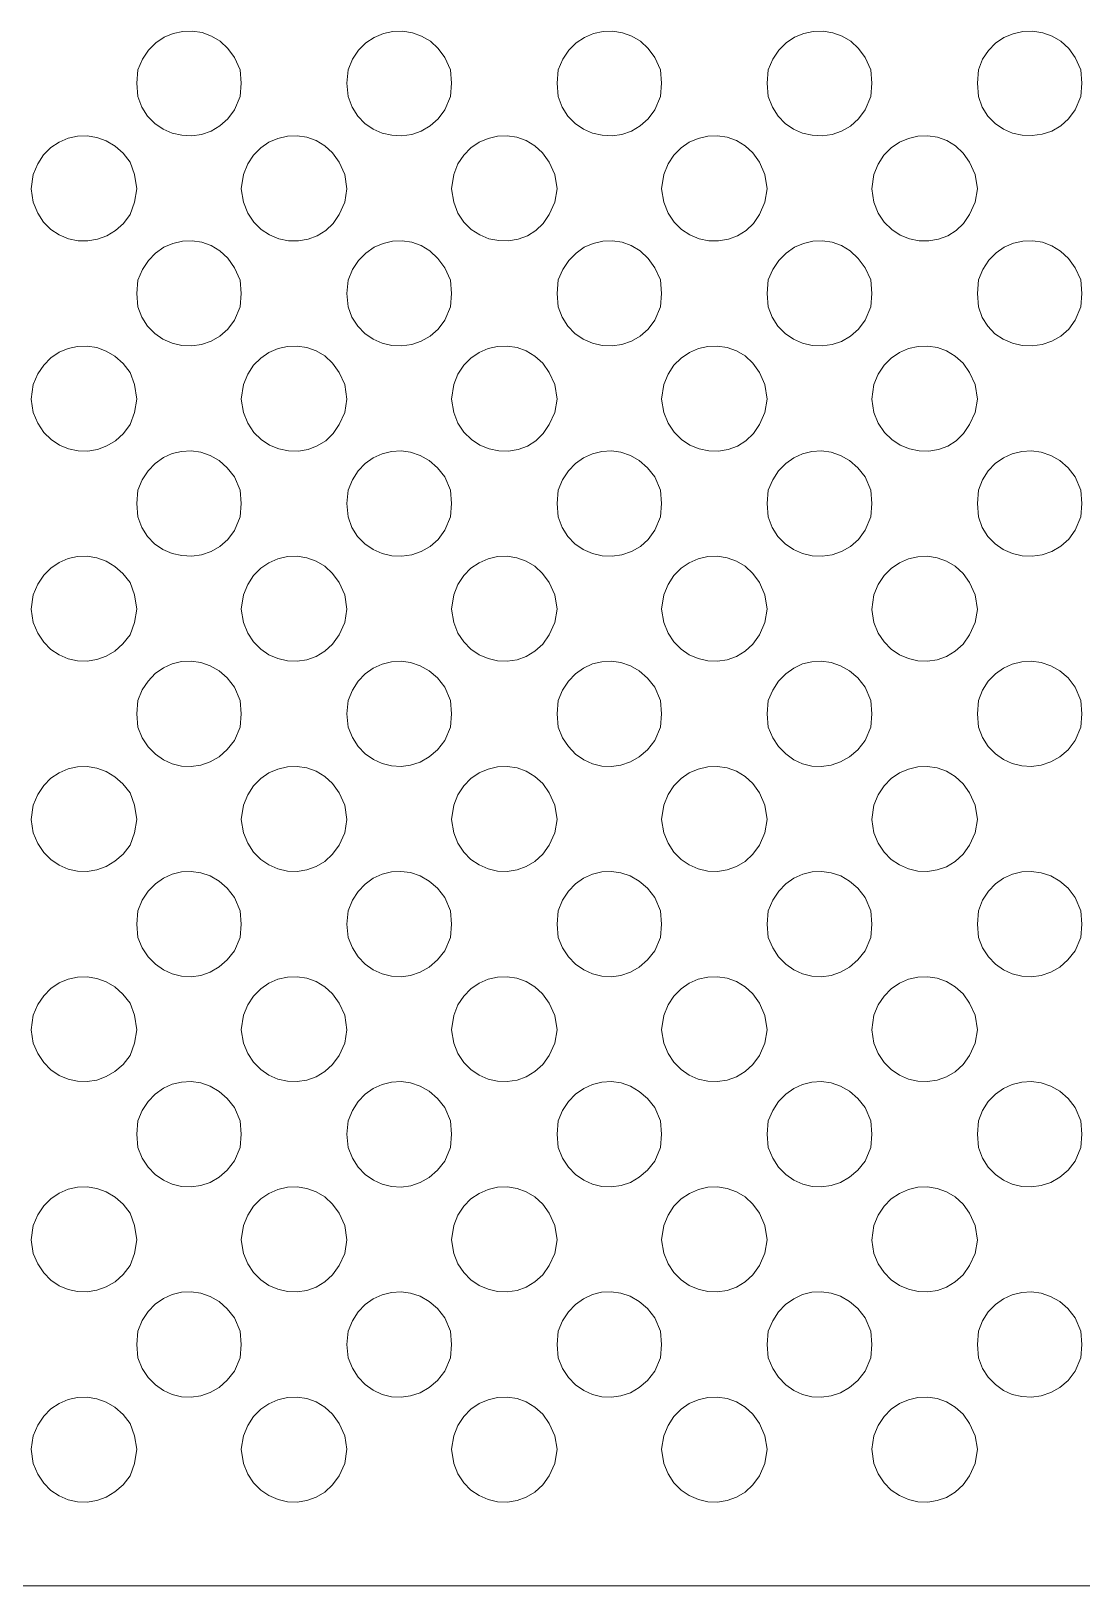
# Model space of a CAD drawing. Extents: x 0 to 243, y -13 to 276.
# Drawn here: x 102.64 to 127.41, y 110.43 to 147.07 of the extents above; entities that cross this region are included whole.
import ezdxf

# ---------------------------------------------------------------- set-up
doc = ezdxf.new("R2010")
doc.units = 0
doc.layers.add('GEOMETRY', color=7, linetype='Continuous')

msp = doc.modelspace()

# ---------------------------------------------------------------- linework, layer by layer
at = {"layer": 'GEOMETRY', "lineweight": 13}
for points in [[(107.592, 145.843), (107.566, 146.158), (107.435, 146.447), (107.278, 146.662), (107.094, 146.831), (106.89, 146.955), (106.67, 147.035), (106.443, 147.071), (106.213, 147.064), (105.989, 147.015), (105.774, 146.925), (105.578, 146.793), (105.404, 146.621), (105.261, 146.409), (105.154, 146.158), (105.128, 145.843), (105.154, 145.528), (105.249, 145.28), (105.385, 145.069), (105.554, 144.896), (105.749, 144.762), (105.964, 144.669), (106.191, 144.616), (106.425, 144.606), (106.657, 144.638), (106.881, 144.714), (107.09, 144.835), (107.276, 145.001), (107.435, 145.214), (107.566, 145.528), (107.592, 145.843)], [(112.547, 145.843), (112.522, 146.157), (112.39, 146.447), (112.233, 146.662), (112.05, 146.831), (111.845, 146.955), (111.626, 147.034), (111.398, 147.071), (111.168, 147.064), (110.943, 147.015), (110.729, 146.924), (110.532, 146.792), (110.359, 146.62), (110.215, 146.408), (110.109, 146.157), (110.083, 145.843), (110.109, 145.527), (110.204, 145.279), (110.339, 145.068), (110.508, 144.895), (110.704, 144.762), (110.918, 144.668), (111.146, 144.616), (111.379, 144.605), (111.611, 144.638), (111.835, 144.714), (112.044, 144.835), (112.231, 145.001), (112.39, 145.214), (112.522, 145.527), (112.547, 145.843)], [(117.502, 145.843), (117.476, 146.157), (117.345, 146.447), (117.188, 146.661), (117.005, 146.83), (116.8, 146.954), (116.581, 147.034), (116.353, 147.071), (116.124, 147.064), (115.899, 147.015), (115.684, 146.924), (115.487, 146.793), (115.314, 146.62), (115.17, 146.408), (115.063, 146.157), (115.038, 145.843), (115.063, 145.527), (115.158, 145.279), (115.294, 145.068), (115.463, 144.895), (115.658, 144.762), (115.873, 144.668), (116.1, 144.616), (116.334, 144.605), (116.566, 144.638), (116.79, 144.714), (116.999, 144.835), (117.186, 145.001), (117.345, 145.214), (117.476, 145.527), (117.502, 145.843)], [(122.456, 145.843), (122.431, 146.158), (122.299, 146.447), (122.143, 146.661), (121.96, 146.83), (121.755, 146.954), (121.536, 147.034), (121.308, 147.071), (121.078, 147.064), (120.853, 147.015), (120.638, 146.925), (120.441, 146.793), (120.268, 146.621), (120.124, 146.409), (120.018, 146.158), (119.992, 145.843), (120.018, 145.527), (120.113, 145.279), (120.248, 145.068), (120.417, 144.896), (120.612, 144.762), (120.827, 144.669), (121.055, 144.616), (121.289, 144.605), (121.521, 144.638), (121.745, 144.714), (121.954, 144.834), (122.141, 145.001), (122.299, 145.214), (122.431, 145.527), (122.456, 145.843)], [(127.411, 145.843), (127.385, 146.158), (127.254, 146.447), (127.101, 146.662), (126.917, 146.831), (126.71, 146.955), (126.486, 147.034), (126.254, 147.068), (126.02, 147.06), (125.79, 147.01), (125.574, 146.919), (125.376, 146.787), (125.206, 146.616), (125.069, 146.406), (124.973, 146.158), (124.947, 145.843), (124.973, 145.528), (125.063, 145.278), (125.196, 145.066), (125.364, 144.894), (125.56, 144.76), (125.776, 144.668), (126.006, 144.616), (126.241, 144.607), (126.476, 144.64), (126.701, 144.716), (126.911, 144.837), (127.098, 145.003), (127.254, 145.214), (127.385, 145.528), (127.411, 145.843)], [(105.128, 143.353), (105.076, 143.694), (104.971, 143.982), (104.806, 144.195), (104.616, 144.362), (104.408, 144.486), (104.187, 144.565), (103.959, 144.601), (103.731, 144.595), (103.508, 144.546), (103.297, 144.456), (103.104, 144.325), (102.934, 144.154), (102.794, 143.943), (102.69, 143.694), (102.638, 143.353), (102.69, 143.04), (102.793, 142.784), (102.934, 142.569), (103.106, 142.397), (103.303, 142.266), (103.518, 142.177), (103.744, 142.131), (103.975, 142.127), (104.204, 142.165), (104.424, 142.247), (104.63, 142.371), (104.814, 142.538), (104.971, 142.749), (105.076, 143.04), (105.128, 143.353)], [(110.083, 143.353), (110.031, 143.694), (109.899, 143.983), (109.744, 144.199), (109.562, 144.368), (109.358, 144.491), (109.138, 144.569), (108.911, 144.603), (108.682, 144.594), (108.458, 144.543), (108.245, 144.451), (108.051, 144.319), (107.882, 144.148), (107.744, 143.939), (107.645, 143.694), (107.593, 143.353), (107.645, 143.04), (107.745, 142.784), (107.886, 142.569), (108.06, 142.397), (108.26, 142.266), (108.478, 142.178), (108.706, 142.131), (108.939, 142.127), (109.168, 142.166), (109.385, 142.247), (109.585, 142.371), (109.758, 142.538), (109.899, 142.749), (110.031, 143.04), (110.083, 143.353)], [(115.038, 143.354), (114.985, 143.694), (114.853, 143.983), (114.698, 144.199), (114.515, 144.368), (114.311, 144.491), (114.092, 144.569), (113.865, 144.603), (113.636, 144.594), (113.413, 144.543), (113.2, 144.451), (113.006, 144.319), (112.837, 144.148), (112.7, 143.939), (112.6, 143.694), (112.547, 143.354), (112.6, 143.04), (112.7, 142.784), (112.841, 142.57), (113.015, 142.397), (113.214, 142.267), (113.432, 142.178), (113.661, 142.132), (113.894, 142.128), (114.122, 142.166), (114.34, 142.248), (114.539, 142.372), (114.713, 142.539), (114.853, 142.75), (114.985, 143.04), (115.038, 143.354)], [(119.992, 143.354), (119.939, 143.694), (119.808, 143.983), (119.653, 144.199), (119.47, 144.368), (119.266, 144.49), (119.047, 144.568), (118.819, 144.602), (118.591, 144.593), (118.367, 144.542), (118.155, 144.45), (117.961, 144.318), (117.791, 144.148), (117.654, 143.939), (117.554, 143.694), (117.502, 143.354), (117.554, 143.04), (117.655, 142.784), (117.796, 142.57), (117.97, 142.397), (118.169, 142.266), (118.387, 142.178), (118.615, 142.131), (118.847, 142.127), (119.076, 142.166), (119.294, 142.247), (119.493, 142.372), (119.667, 142.539), (119.808, 142.75), (119.939, 143.04), (119.992, 143.354)], [(124.947, 143.353), (124.893, 143.693), (124.763, 143.982), (124.609, 144.198), (124.427, 144.367), (124.223, 144.49), (124.004, 144.568), (123.776, 144.602), (123.546, 144.593), (123.322, 144.542), (123.109, 144.45), (122.914, 144.318), (122.745, 144.147), (122.608, 143.938), (122.509, 143.693), (122.456, 143.353), (122.509, 143.039), (122.61, 142.782), (122.752, 142.568), (122.926, 142.395), (123.126, 142.265), (123.344, 142.176), (123.573, 142.13), (123.805, 142.127), (124.033, 142.166), (124.251, 142.247), (124.449, 142.372), (124.623, 142.54), (124.763, 142.751), (124.893, 143.039), (124.947, 143.353)], [(107.592, 140.889), (107.566, 141.203), (107.435, 141.493), (107.273, 141.716), (107.086, 141.89), (106.879, 142.017), (106.659, 142.097), (106.432, 142.131), (106.204, 142.122), (105.981, 142.069), (105.769, 141.975), (105.574, 141.84), (105.403, 141.666), (105.261, 141.453), (105.154, 141.203), (105.128, 140.889), (105.154, 140.575), (105.248, 140.326), (105.382, 140.115), (105.551, 139.942), (105.746, 139.809), (105.962, 139.715), (106.19, 139.662), (106.424, 139.652), (106.657, 139.684), (106.882, 139.76), (107.091, 139.88), (107.277, 140.046), (107.435, 140.259), (107.566, 140.575), (107.592, 140.889)], [(112.547, 140.89), (112.522, 141.204), (112.39, 141.492), (112.227, 141.715), (112.04, 141.889), (111.834, 142.016), (111.614, 142.096), (111.387, 142.13), (111.159, 142.121), (110.937, 142.069), (110.725, 141.975), (110.53, 141.84), (110.358, 141.666), (110.216, 141.453), (110.109, 141.204), (110.083, 140.89), (110.109, 140.574), (110.202, 140.326), (110.337, 140.115), (110.505, 139.942), (110.701, 139.808), (110.916, 139.715), (111.144, 139.662), (111.379, 139.652), (111.611, 139.684), (111.836, 139.76), (112.045, 139.88), (112.232, 140.046), (112.39, 140.259), (112.522, 140.574), (112.547, 140.89)], [(117.502, 140.888), (117.476, 141.205), (117.345, 141.492), (117.182, 141.715), (116.995, 141.889), (116.788, 142.016), (116.569, 142.096), (116.342, 142.131), (116.114, 142.121), (115.892, 142.069), (115.68, 141.975), (115.485, 141.841), (115.313, 141.666), (115.171, 141.454), (115.063, 141.205), (115.038, 140.888), (115.063, 140.574), (115.157, 140.326), (115.291, 140.115), (115.46, 139.942), (115.656, 139.808), (115.871, 139.715), (116.099, 139.662), (116.333, 139.652), (116.566, 139.684), (116.791, 139.76), (117, 139.88), (117.187, 140.046), (117.345, 140.259), (117.476, 140.574), (117.502, 140.888)], [(122.456, 140.888), (122.431, 141.205), (122.299, 141.492), (122.137, 141.715), (121.95, 141.889), (121.743, 142.015), (121.524, 142.095), (121.297, 142.13), (121.069, 142.121), (120.846, 142.069), (120.634, 141.975), (120.439, 141.84), (120.267, 141.666), (120.125, 141.454), (120.018, 141.205), (119.992, 140.888), (120.018, 140.575), (120.111, 140.326), (120.245, 140.115), (120.414, 139.942), (120.61, 139.809), (120.825, 139.715), (121.054, 139.662), (121.288, 139.651), (121.521, 139.683), (121.746, 139.759), (121.955, 139.88), (122.142, 140.046), (122.299, 140.259), (122.431, 140.575), (122.456, 140.888)], [(127.411, 140.888), (127.385, 141.205), (127.254, 141.492), (127.095, 141.713), (126.908, 141.887), (126.701, 142.013), (126.48, 142.094), (126.251, 142.129), (126.02, 142.121), (125.795, 142.07), (125.581, 141.977), (125.386, 141.843), (125.215, 141.669), (125.075, 141.456), (124.973, 141.205), (124.947, 140.888), (124.973, 140.575), (125.062, 140.325), (125.194, 140.113), (125.361, 139.94), (125.557, 139.807), (125.774, 139.714), (126.005, 139.662), (126.241, 139.653), (126.476, 139.685), (126.703, 139.762), (126.913, 139.882), (127.099, 140.048), (127.254, 140.259), (127.385, 140.575), (127.411, 140.888)], [(105.128, 138.398), (105.076, 138.741), (104.971, 139.028), (104.805, 139.24), (104.615, 139.408), (104.407, 139.531), (104.187, 139.611), (103.96, 139.647), (103.732, 139.641), (103.51, 139.592), (103.299, 139.502), (103.106, 139.372), (102.936, 139.201), (102.795, 138.99), (102.69, 138.741), (102.638, 138.398), (102.69, 138.084), (102.794, 137.828), (102.936, 137.614), (103.108, 137.442), (103.305, 137.311), (103.519, 137.222), (103.745, 137.176), (103.975, 137.172), (104.203, 137.211), (104.424, 137.293), (104.629, 137.417), (104.814, 137.585), (104.971, 137.796), (105.076, 138.084), (105.128, 138.398)], [(110.083, 138.399), (110.031, 138.741), (109.899, 139.028), (109.744, 139.244), (109.562, 139.414), (109.358, 139.537), (109.139, 139.615), (108.912, 139.649), (108.683, 139.64), (108.459, 139.589), (108.246, 139.497), (108.052, 139.365), (107.883, 139.195), (107.745, 138.986), (107.645, 138.741), (107.593, 138.399), (107.645, 138.084), (107.747, 137.828), (107.888, 137.614), (108.063, 137.442), (108.262, 137.311), (108.479, 137.223), (108.708, 137.177), (108.939, 137.173), (109.167, 137.211), (109.385, 137.293), (109.584, 137.417), (109.758, 137.585), (109.899, 137.796), (110.031, 138.084), (110.083, 138.399)], [(115.038, 138.399), (114.985, 138.741), (114.853, 139.028), (114.699, 139.244), (114.517, 139.413), (114.313, 139.536), (114.094, 139.615), (113.866, 139.649), (113.637, 139.64), (113.413, 139.589), (113.201, 139.497), (113.007, 139.365), (112.837, 139.195), (112.699, 138.986), (112.6, 138.741), (112.547, 138.399), (112.6, 138.084), (112.702, 137.829), (112.843, 137.615), (113.017, 137.442), (113.216, 137.311), (113.433, 137.223), (113.661, 137.176), (113.893, 137.172), (114.121, 137.211), (114.338, 137.292), (114.537, 137.416), (114.711, 137.584), (114.853, 137.796), (114.985, 138.084), (115.038, 138.399)], [(119.992, 138.399), (119.939, 138.741), (119.808, 139.028), (119.653, 139.244), (119.471, 139.414), (119.267, 139.537), (119.048, 139.615), (118.821, 139.649), (118.592, 139.64), (118.368, 139.589), (118.156, 139.497), (117.962, 139.365), (117.792, 139.195), (117.654, 138.986), (117.554, 138.741), (117.502, 138.399), (117.554, 138.084), (117.656, 137.828), (117.798, 137.615), (117.972, 137.442), (118.171, 137.311), (118.387, 137.222), (118.615, 137.176), (118.846, 137.172), (119.074, 137.21), (119.291, 137.292), (119.49, 137.416), (119.665, 137.584), (119.808, 137.796), (119.939, 138.084), (119.992, 138.399)], [(124.947, 138.4), (124.893, 138.74), (124.763, 139.027), (124.608, 139.243), (124.426, 139.413), (124.222, 139.536), (124.003, 139.614), (123.776, 139.648), (123.547, 139.64), (123.323, 139.589), (123.111, 139.497), (122.917, 139.365), (122.747, 139.194), (122.609, 138.985), (122.509, 138.74), (122.456, 138.4), (122.509, 138.084), (122.611, 137.828), (122.753, 137.614), (122.927, 137.442), (123.126, 137.311), (123.343, 137.222), (123.571, 137.176), (123.802, 137.172), (124.03, 137.21), (124.247, 137.292), (124.447, 137.416), (124.621, 137.584), (124.763, 137.796), (124.893, 138.084), (124.947, 138.4)], [(107.592, 135.936), (107.566, 136.249), (107.435, 136.565), (107.263, 136.78), (107.069, 136.948), (106.859, 137.069), (106.638, 137.145), (106.411, 137.177), (106.185, 137.166), (105.965, 137.112), (105.757, 137.018), (105.566, 136.883), (105.398, 136.709), (105.259, 136.497), (105.154, 136.249), (105.128, 135.936), (105.154, 135.622), (105.247, 135.373), (105.381, 135.161), (105.549, 134.988), (105.745, 134.854), (105.96, 134.76), (106.189, 134.708), (106.424, 134.697), (106.657, 134.729), (106.882, 134.805), (107.091, 134.926), (107.278, 135.092), (107.435, 135.305), (107.566, 135.622), (107.592, 135.936)], [(112.547, 135.935), (112.522, 136.249), (112.39, 136.564), (112.215, 136.781), (112.02, 136.949), (111.808, 137.071), (111.586, 137.146), (111.359, 137.177), (111.133, 137.164), (110.913, 137.109), (110.706, 137.013), (110.516, 136.878), (110.349, 136.705), (110.212, 136.495), (110.109, 136.249), (110.083, 135.935), (110.109, 135.621), (110.201, 135.372), (110.336, 135.161), (110.504, 134.988), (110.7, 134.854), (110.916, 134.76), (111.145, 134.707), (111.379, 134.696), (111.613, 134.728), (111.837, 134.804), (112.047, 134.925), (112.233, 135.092), (112.39, 135.306), (112.522, 135.621), (112.547, 135.935)], [(117.502, 135.935), (117.476, 136.249), (117.345, 136.564), (117.171, 136.78), (116.977, 136.948), (116.766, 137.069), (116.544, 137.145), (116.318, 137.176), (116.092, 137.165), (115.872, 137.111), (115.664, 137.016), (115.474, 136.881), (115.306, 136.708), (115.167, 136.496), (115.063, 136.249), (115.038, 135.935), (115.063, 135.622), (115.156, 135.373), (115.291, 135.161), (115.46, 134.988), (115.655, 134.854), (115.871, 134.76), (116.1, 134.707), (116.334, 134.696), (116.567, 134.728), (116.792, 134.804), (117.001, 134.925), (117.188, 135.092), (117.345, 135.306), (117.476, 135.622), (117.502, 135.935)], [(122.456, 135.935), (122.431, 136.249), (122.299, 136.564), (122.126, 136.78), (121.932, 136.948), (121.721, 137.069), (121.5, 137.145), (121.273, 137.176), (121.046, 137.165), (120.826, 137.111), (120.618, 137.016), (120.428, 136.881), (120.26, 136.707), (120.122, 136.496), (120.018, 136.249), (119.992, 135.935), (120.018, 135.622), (120.11, 135.373), (120.245, 135.161), (120.413, 134.988), (120.609, 134.854), (120.825, 134.76), (121.054, 134.707), (121.289, 134.696), (121.522, 134.728), (121.747, 134.804), (121.956, 134.925), (122.143, 135.092), (122.299, 135.306), (122.431, 135.622), (122.456, 135.935)], [(127.411, 135.935), (127.385, 136.249), (127.254, 136.564), (127.083, 136.78), (126.888, 136.948), (126.675, 137.069), (126.451, 137.145), (126.221, 137.176), (125.992, 137.163), (125.769, 137.109), (125.56, 137.014), (125.369, 136.879), (125.204, 136.706), (125.07, 136.495), (124.973, 136.249), (124.947, 135.935), (124.973, 135.622), (125.062, 135.371), (125.194, 135.159), (125.362, 134.985), (125.558, 134.852), (125.775, 134.758), (126.005, 134.707), (126.242, 134.697), (126.477, 134.73), (126.703, 134.807), (126.913, 134.928), (127.099, 135.094), (127.254, 135.306), (127.385, 135.622), (127.411, 135.935)], [(105.128, 133.444), (105.076, 133.786), (104.971, 134.075), (104.804, 134.287), (104.614, 134.454), (104.405, 134.577), (104.185, 134.657), (103.958, 134.693), (103.731, 134.686), (103.509, 134.638), (103.299, 134.548), (103.106, 134.417), (102.936, 134.246), (102.795, 134.035), (102.69, 133.786), (102.638, 133.444), (102.69, 133.131), (102.795, 132.88), (102.936, 132.669), (103.106, 132.498), (103.299, 132.367), (103.509, 132.277), (103.731, 132.228), (103.958, 132.221), (104.185, 132.258), (104.405, 132.337), (104.614, 132.46), (104.804, 132.628), (104.971, 132.841), (105.076, 133.131), (105.128, 133.444)], [(110.083, 133.444), (110.031, 133.786), (109.899, 134.075), (109.744, 134.29), (109.561, 134.459), (109.357, 134.582), (109.138, 134.66), (108.91, 134.694), (108.682, 134.685), (108.458, 134.634), (108.246, 134.542), (108.052, 134.41), (107.882, 134.24), (107.745, 134.031), (107.645, 133.786), (107.593, 133.444), (107.645, 133.131), (107.745, 132.885), (107.883, 132.676), (108.053, 132.505), (108.246, 132.373), (108.458, 132.281), (108.682, 132.23), (108.91, 132.221), (109.137, 132.255), (109.356, 132.333), (109.56, 132.455), (109.743, 132.624), (109.899, 132.841), (110.031, 133.131), (110.083, 133.444)], [(115.038, 133.444), (114.985, 133.786), (114.853, 134.075), (114.698, 134.29), (114.516, 134.459), (114.312, 134.582), (114.092, 134.66), (113.865, 134.694), (113.636, 134.685), (113.412, 134.634), (113.2, 134.542), (113.006, 134.41), (112.837, 134.24), (112.699, 134.031), (112.6, 133.786), (112.547, 133.444), (112.6, 133.131), (112.699, 132.885), (112.836, 132.676), (113.006, 132.505), (113.2, 132.373), (113.412, 132.281), (113.636, 132.23), (113.865, 132.221), (114.093, 132.255), (114.312, 132.333), (114.516, 132.456), (114.699, 132.625), (114.853, 132.841), (114.985, 133.131), (115.038, 133.444)], [(119.992, 133.444), (119.939, 133.786), (119.808, 134.075), (119.653, 134.29), (119.469, 134.459), (119.265, 134.582), (119.046, 134.66), (118.819, 134.694), (118.591, 134.685), (118.367, 134.634), (118.155, 134.542), (117.961, 134.41), (117.792, 134.24), (117.654, 134.031), (117.554, 133.786), (117.502, 133.444), (117.554, 133.131), (117.654, 132.885), (117.792, 132.676), (117.961, 132.505), (118.155, 132.373), (118.367, 132.281), (118.591, 132.23), (118.82, 132.221), (119.047, 132.255), (119.266, 132.333), (119.47, 132.456), (119.653, 132.625), (119.808, 132.841), (119.939, 133.131), (119.992, 133.444)], [(124.947, 133.443), (124.893, 133.785), (124.763, 134.074), (124.608, 134.289), (124.424, 134.458), (124.22, 134.581), (124.001, 134.659), (123.774, 134.693), (123.546, 134.684), (123.322, 134.633), (123.11, 134.541), (122.916, 134.409), (122.747, 134.239), (122.609, 134.03), (122.509, 133.785), (122.456, 133.443), (122.509, 133.131), (122.609, 132.885), (122.747, 132.676), (122.916, 132.505), (123.11, 132.373), (123.322, 132.281), (123.546, 132.23), (123.774, 132.221), (124.001, 132.255), (124.22, 132.333), (124.424, 132.456), (124.608, 132.625), (124.763, 132.841), (124.893, 133.131), (124.947, 133.443)], [(107.592, 130.981), (107.566, 131.294), (107.435, 131.61), (107.263, 131.825), (107.069, 131.993), (106.859, 132.114), (106.638, 132.19), (106.411, 132.222), (106.185, 132.211), (105.965, 132.157), (105.757, 132.062), (105.566, 131.928), (105.398, 131.754), (105.259, 131.542), (105.154, 131.294), (105.128, 130.981), (105.154, 130.666), (105.26, 130.417), (105.399, 130.206), (105.567, 130.032), (105.758, 129.897), (105.966, 129.803), (106.186, 129.749), (106.411, 129.738), (106.638, 129.77), (106.859, 129.846), (107.069, 129.968), (107.263, 130.136), (107.435, 130.352), (107.566, 130.666), (107.592, 130.981)], [(112.547, 130.98), (112.522, 131.294), (112.39, 131.609), (112.215, 131.826), (112.02, 131.994), (111.808, 132.115), (111.586, 132.191), (111.359, 132.221), (111.133, 132.209), (110.913, 132.154), (110.706, 132.058), (110.516, 131.923), (110.349, 131.75), (110.212, 131.54), (110.109, 131.294), (110.083, 130.98), (110.109, 130.666), (110.212, 130.42), (110.35, 130.21), (110.517, 130.036), (110.707, 129.901), (110.914, 129.806), (111.134, 129.751), (111.36, 129.738), (111.586, 129.769), (111.808, 129.844), (112.02, 129.965), (112.215, 130.134), (112.39, 130.351), (112.522, 130.666), (112.547, 130.98)], [(117.502, 130.98), (117.476, 131.294), (117.345, 131.609), (117.171, 131.824), (116.977, 131.992), (116.766, 132.114), (116.544, 132.189), (116.318, 132.221), (116.092, 132.209), (115.872, 132.155), (115.664, 132.06), (115.474, 131.926), (115.306, 131.752), (115.167, 131.541), (115.063, 131.294), (115.038, 130.98), (115.063, 130.666), (115.168, 130.418), (115.307, 130.207), (115.474, 130.033), (115.665, 129.899), (115.873, 129.804), (116.092, 129.75), (116.318, 129.738), (116.544, 129.77), (116.766, 129.846), (116.977, 129.967), (117.171, 130.135), (117.345, 130.351), (117.476, 130.666), (117.502, 130.98)], [(122.456, 130.98), (122.431, 131.294), (122.299, 131.609), (122.126, 131.825), (121.932, 131.993), (121.721, 132.114), (121.5, 132.19), (121.273, 132.221), (121.047, 132.209), (120.827, 132.155), (120.619, 132.06), (120.428, 131.926), (120.26, 131.752), (120.122, 131.541), (120.018, 131.294), (119.992, 130.98), (120.018, 130.666), (120.122, 130.418), (120.261, 130.207), (120.428, 130.034), (120.619, 129.899), (120.827, 129.804), (121.047, 129.75), (121.273, 129.738), (121.5, 129.77), (121.722, 129.846), (121.932, 129.967), (122.127, 130.135), (122.299, 130.351), (122.431, 130.666), (122.456, 130.98)], [(127.411, 130.98), (127.385, 131.294), (127.254, 131.61), (127.083, 131.826), (126.888, 131.994), (126.675, 132.115), (126.451, 132.19), (126.221, 132.221), (125.992, 132.208), (125.77, 132.154), (125.56, 132.059), (125.37, 131.924), (125.204, 131.751), (125.07, 131.54), (124.973, 131.294), (124.947, 130.98), (124.973, 130.666), (125.07, 130.419), (125.204, 130.209), (125.37, 130.036), (125.561, 129.901), (125.77, 129.806), (125.993, 129.752), (126.222, 129.74), (126.451, 129.771), (126.675, 129.846), (126.888, 129.967), (127.083, 130.135), (127.254, 130.351), (127.385, 130.666), (127.411, 130.98)], [(105.128, 128.49), (105.076, 128.83), (104.971, 129.119), (104.804, 129.331), (104.613, 129.499), (104.405, 129.621), (104.184, 129.701), (103.958, 129.737), (103.731, 129.73), (103.509, 129.682), (103.299, 129.592), (103.106, 129.461), (102.937, 129.291), (102.796, 129.08), (102.69, 128.83), (102.638, 128.49), (102.69, 128.175), (102.795, 127.926), (102.935, 127.715), (103.105, 127.544), (103.299, 127.413), (103.509, 127.323), (103.731, 127.275), (103.959, 127.268), (104.186, 127.304), (104.406, 127.384), (104.615, 127.507), (104.805, 127.674), (104.971, 127.886), (105.076, 128.175), (105.128, 128.49)], [(110.083, 128.49), (110.031, 128.83), (109.899, 129.119), (109.744, 129.335), (109.562, 129.503), (109.358, 129.626), (109.138, 129.704), (108.911, 129.737), (108.682, 129.728), (108.458, 129.677), (108.245, 129.586), (108.051, 129.454), (107.882, 129.284), (107.744, 129.075), (107.645, 128.83), (107.593, 128.49), (107.645, 128.175), (107.744, 127.93), (107.882, 127.722), (108.051, 127.551), (108.245, 127.419), (108.458, 127.328), (108.682, 127.276), (108.911, 127.267), (109.138, 127.301), (109.358, 127.379), (109.562, 127.502), (109.744, 127.671), (109.899, 127.886), (110.031, 128.175), (110.083, 128.49)], [(115.038, 128.49), (114.985, 128.83), (114.853, 129.119), (114.699, 129.335), (114.516, 129.503), (114.312, 129.626), (114.093, 129.704), (113.866, 129.737), (113.636, 129.728), (113.412, 129.677), (113.199, 129.586), (113.005, 129.454), (112.836, 129.284), (112.699, 129.075), (112.6, 128.83), (112.547, 128.49), (112.6, 128.175), (112.699, 127.93), (112.836, 127.722), (113.006, 127.551), (113.2, 127.419), (113.412, 127.327), (113.636, 127.276), (113.865, 127.267), (114.093, 127.301), (114.312, 127.379), (114.516, 127.502), (114.699, 127.671), (114.853, 127.886), (114.985, 128.175), (115.038, 128.49)], [(119.992, 128.49), (119.939, 128.83), (119.808, 129.119), (119.653, 129.335), (119.47, 129.504), (119.266, 129.626), (119.047, 129.704), (118.819, 129.738), (118.591, 129.729), (118.367, 129.678), (118.155, 129.586), (117.961, 129.454), (117.791, 129.284), (117.654, 129.076), (117.554, 128.83), (117.502, 128.49), (117.554, 128.175), (117.654, 127.93), (117.791, 127.722), (117.961, 127.551), (118.155, 127.419), (118.367, 127.327), (118.591, 127.276), (118.819, 127.267), (119.047, 127.301), (119.266, 127.379), (119.47, 127.502), (119.653, 127.671), (119.808, 127.886), (119.939, 128.175), (119.992, 128.49)], [(124.947, 128.489), (124.893, 128.829), (124.763, 129.118), (124.608, 129.334), (124.424, 129.503), (124.22, 129.626), (124.001, 129.704), (123.774, 129.738), (123.546, 129.729), (123.322, 129.678), (123.11, 129.586), (122.916, 129.455), (122.747, 129.284), (122.609, 129.075), (122.509, 128.829), (122.456, 128.489), (122.509, 128.175), (122.609, 127.93), (122.746, 127.721), (122.916, 127.55), (123.109, 127.419), (123.322, 127.327), (123.546, 127.276), (123.774, 127.267), (124.002, 127.3), (124.221, 127.378), (124.425, 127.501), (124.608, 127.67), (124.763, 127.885), (124.893, 128.175), (124.947, 128.489)], [(107.592, 126.026), (107.566, 126.339), (107.435, 126.653), (107.263, 126.869), (107.07, 127.037), (106.86, 127.159), (106.639, 127.236), (106.413, 127.268), (106.187, 127.257), (105.967, 127.203), (105.759, 127.109), (105.568, 126.974), (105.4, 126.8), (105.26, 126.588), (105.154, 126.339), (105.128, 126.026), (105.154, 125.711), (105.26, 125.462), (105.399, 125.251), (105.567, 125.078), (105.758, 124.943), (105.966, 124.849), (106.186, 124.795), (106.412, 124.784), (106.638, 124.816), (106.859, 124.892), (107.069, 125.014), (107.263, 125.181), (107.435, 125.397), (107.566, 125.711), (107.592, 126.026)], [(112.547, 126.025), (112.522, 126.339), (112.39, 126.654), (112.215, 126.871), (112.019, 127.04), (111.807, 127.162), (111.585, 127.237), (111.358, 127.268), (111.132, 127.255), (110.913, 127.2), (110.706, 127.104), (110.516, 126.969), (110.35, 126.795), (110.212, 126.585), (110.109, 126.339), (110.083, 126.025), (110.109, 125.711), (110.212, 125.465), (110.35, 125.255), (110.517, 125.081), (110.706, 124.946), (110.914, 124.851), (111.133, 124.796), (111.359, 124.783), (111.586, 124.814), (111.808, 124.889), (112.019, 125.01), (112.215, 125.179), (112.39, 125.396), (112.522, 125.711), (112.547, 126.025)], [(117.502, 126.025), (117.476, 126.339), (117.345, 126.654), (117.171, 126.87), (116.976, 127.039), (116.764, 127.16), (116.543, 127.236), (116.317, 127.268), (116.091, 127.256), (115.872, 127.201), (115.664, 127.106), (115.474, 126.971), (115.307, 126.797), (115.168, 126.586), (115.063, 126.339), (115.038, 126.025), (115.063, 125.711), (115.168, 125.463), (115.307, 125.252), (115.475, 125.079), (115.665, 124.944), (115.873, 124.849), (116.092, 124.795), (116.318, 124.783), (116.544, 124.814), (116.765, 124.89), (116.976, 125.012), (117.171, 125.18), (117.345, 125.396), (117.476, 125.711), (117.502, 126.025)], [(122.456, 126.025), (122.431, 126.339), (122.299, 126.652), (122.128, 126.868), (121.934, 127.036), (121.724, 127.159), (121.503, 127.235), (121.277, 127.267), (121.051, 127.256), (120.831, 127.203), (120.622, 127.108), (120.431, 126.974), (120.263, 126.8), (120.123, 126.588), (120.018, 126.339), (119.992, 126.025), (120.018, 125.711), (120.122, 125.463), (120.261, 125.252), (120.429, 125.079), (120.619, 124.944), (120.827, 124.849), (121.047, 124.795), (121.273, 124.783), (121.499, 124.814), (121.721, 124.89), (121.932, 125.012), (122.126, 125.18), (122.299, 125.396), (122.431, 125.711), (122.456, 126.025)], [(127.411, 126.026), (127.385, 126.339), (127.254, 126.653), (127.083, 126.869), (126.889, 127.038), (126.676, 127.16), (126.452, 127.235), (126.223, 127.267), (125.994, 127.255), (125.772, 127.2), (125.562, 127.105), (125.371, 126.97), (125.206, 126.797), (125.071, 126.586), (124.973, 126.339), (124.947, 126.026), (124.973, 125.711), (125.07, 125.464), (125.205, 125.254), (125.37, 125.081), (125.561, 124.946), (125.77, 124.851), (125.992, 124.797), (126.221, 124.784), (126.451, 124.815), (126.675, 124.891), (126.887, 125.012), (127.082, 125.18), (127.254, 125.396), (127.385, 125.711), (127.411, 126.026)], [(105.128, 123.535), (105.076, 123.876), (104.971, 124.164), (104.804, 124.377), (104.614, 124.544), (104.406, 124.667), (104.185, 124.746), (103.958, 124.782), (103.731, 124.776), (103.509, 124.727), (103.299, 124.637), (103.106, 124.507), (102.936, 124.336), (102.795, 124.126), (102.69, 123.876), (102.638, 123.535), (102.69, 123.22), (102.795, 122.971), (102.935, 122.76), (103.105, 122.589), (103.299, 122.458), (103.509, 122.368), (103.731, 122.32), (103.959, 122.313), (104.186, 122.349), (104.406, 122.429), (104.615, 122.552), (104.805, 122.719), (104.971, 122.931), (105.076, 123.22), (105.128, 123.535)], [(110.083, 123.535), (110.031, 123.876), (109.899, 124.164), (109.744, 124.38), (109.562, 124.549), (109.357, 124.671), (109.138, 124.749), (108.911, 124.783), (108.682, 124.774), (108.458, 124.723), (108.246, 124.632), (108.052, 124.5), (107.882, 124.33), (107.744, 124.121), (107.645, 123.876), (107.593, 123.535), (107.645, 123.22), (107.744, 122.975), (107.882, 122.767), (108.051, 122.596), (108.245, 122.464), (108.458, 122.372), (108.682, 122.321), (108.911, 122.312), (109.138, 122.346), (109.358, 122.424), (109.562, 122.547), (109.744, 122.716), (109.899, 122.931), (110.031, 123.22), (110.083, 123.535)], [(115.038, 123.535), (114.985, 123.874), (114.853, 124.164), (114.698, 124.38), (114.516, 124.549), (114.312, 124.671), (114.092, 124.749), (113.865, 124.783), (113.636, 124.774), (113.412, 124.723), (113.199, 124.631), (113.005, 124.499), (112.836, 124.328), (112.699, 124.12), (112.6, 123.874), (112.547, 123.535), (112.6, 123.22), (112.699, 122.975), (112.836, 122.766), (113.006, 122.596), (113.2, 122.464), (113.412, 122.372), (113.636, 122.321), (113.865, 122.312), (114.093, 122.346), (114.312, 122.424), (114.516, 122.547), (114.699, 122.716), (114.853, 122.931), (114.985, 123.22), (115.038, 123.535)], [(119.992, 123.535), (119.939, 123.874), (119.808, 124.164), (119.653, 124.38), (119.469, 124.549), (119.265, 124.672), (119.046, 124.75), (118.819, 124.784), (118.59, 124.775), (118.367, 124.724), (118.155, 124.632), (117.961, 124.5), (117.792, 124.329), (117.654, 124.12), (117.554, 123.874), (117.502, 123.535), (117.554, 123.221), (117.654, 122.976), (117.791, 122.767), (117.961, 122.596), (118.155, 122.464), (118.367, 122.372), (118.591, 122.322), (118.819, 122.312), (119.047, 122.346), (119.266, 122.424), (119.47, 122.547), (119.653, 122.716), (119.808, 122.931), (119.939, 123.221), (119.992, 123.535)], [(124.947, 123.534), (124.893, 123.876), (124.763, 124.163), (124.608, 124.379), (124.425, 124.548), (124.221, 124.671), (124.002, 124.749), (123.775, 124.783), (123.546, 124.774), (123.323, 124.723), (123.111, 124.632), (122.917, 124.5), (122.747, 124.33), (122.609, 124.122), (122.509, 123.876), (122.456, 123.534), (122.509, 123.22), (122.609, 122.975), (122.746, 122.766), (122.916, 122.596), (123.109, 122.464), (123.322, 122.372), (123.546, 122.321), (123.774, 122.312), (124.002, 122.346), (124.221, 122.423), (124.425, 122.546), (124.608, 122.715), (124.763, 122.93), (124.893, 123.22), (124.947, 123.534)], [(107.592, 121.071), (107.566, 121.384), (107.435, 121.7), (107.263, 121.915), (107.07, 122.083), (106.859, 122.205), (106.638, 122.281), (106.412, 122.313), (106.186, 122.302), (105.966, 122.249), (105.757, 122.154), (105.566, 122.019), (105.399, 121.845), (105.259, 121.633), (105.154, 121.384), (105.128, 121.071), (105.154, 120.756), (105.259, 120.507), (105.399, 120.296), (105.566, 120.123), (105.757, 119.988), (105.966, 119.894), (106.186, 119.841), (106.412, 119.829), (106.638, 119.861), (106.859, 119.938), (107.07, 120.059), (107.263, 120.227), (107.435, 120.442), (107.566, 120.756), (107.592, 121.071)], [(112.547, 121.07), (112.522, 121.384), (112.39, 121.699), (112.216, 121.916), (112.02, 122.085), (111.808, 122.207), (111.586, 122.282), (111.36, 122.313), (111.134, 122.3), (110.914, 122.246), (110.706, 122.15), (110.516, 122.015), (110.35, 121.841), (110.212, 121.63), (110.109, 121.384), (110.083, 121.07), (110.109, 120.756), (110.212, 120.51), (110.35, 120.299), (110.517, 120.126), (110.707, 119.991), (110.914, 119.896), (111.134, 119.841), (111.36, 119.828), (111.587, 119.859), (111.809, 119.934), (112.02, 120.056), (112.216, 120.224), (112.39, 120.441), (112.522, 120.756), (112.547, 121.07)], [(117.502, 121.07), (117.476, 121.384), (117.345, 121.699), (117.172, 121.915), (116.977, 122.083), (116.766, 122.205), (116.545, 122.281), (116.318, 122.313), (116.092, 122.301), (115.873, 122.247), (115.665, 122.152), (115.474, 122.017), (115.307, 121.843), (115.168, 121.632), (115.063, 121.384), (115.038, 121.07), (115.063, 120.756), (115.168, 120.508), (115.307, 120.297), (115.475, 120.123), (115.665, 119.989), (115.873, 119.894), (116.093, 119.84), (116.319, 119.829), (116.545, 119.86), (116.767, 119.936), (116.977, 120.057), (117.172, 120.225), (117.345, 120.441), (117.476, 120.756), (117.502, 121.07)], [(122.456, 121.07), (122.431, 121.384), (122.299, 121.7), (122.127, 121.916), (121.933, 122.084), (121.722, 122.206), (121.5, 122.282), (121.273, 122.314), (121.047, 122.302), (120.827, 122.248), (120.619, 122.152), (120.428, 122.017), (120.261, 121.843), (120.122, 121.632), (120.018, 121.384), (119.992, 121.07), (120.018, 120.756), (120.122, 120.508), (120.261, 120.297), (120.429, 120.123), (120.62, 119.989), (120.828, 119.894), (121.048, 119.84), (121.274, 119.829), (121.501, 119.86), (121.722, 119.936), (121.933, 120.057), (122.127, 120.225), (122.299, 120.441), (122.431, 120.756), (122.456, 121.07)], [(127.411, 121.071), (127.385, 121.384), (127.254, 121.7), (127.083, 121.916), (126.888, 122.084), (126.676, 122.206), (126.452, 122.281), (126.222, 122.312), (125.993, 122.3), (125.77, 122.246), (125.56, 122.151), (125.37, 122.016), (125.204, 121.842), (125.07, 121.631), (124.973, 121.384), (124.947, 121.071), (124.973, 120.756), (125.07, 120.509), (125.204, 120.299), (125.37, 120.126), (125.56, 119.991), (125.77, 119.896), (125.993, 119.842), (126.222, 119.83), (126.452, 119.861), (126.676, 119.936), (126.888, 120.057), (127.083, 120.225), (127.254, 120.441), (127.385, 120.756), (127.411, 121.071)], [(105.128, 118.58), (105.076, 118.921), (104.971, 119.208), (104.806, 119.422), (104.616, 119.59), (104.408, 119.713), (104.187, 119.793), (103.96, 119.829), (103.732, 119.823), (103.51, 119.774), (103.299, 119.684), (103.105, 119.553), (102.935, 119.382), (102.795, 119.171), (102.69, 118.921), (102.638, 118.58), (102.69, 118.265), (102.795, 118.015), (102.935, 117.805), (103.105, 117.633), (103.299, 117.503), (103.51, 117.413), (103.732, 117.364), (103.96, 117.358), (104.187, 117.394), (104.408, 117.473), (104.616, 117.597), (104.806, 117.765), (104.971, 117.977), (105.076, 118.265), (105.128, 118.58)], [(110.083, 118.58), (110.031, 118.921), (109.899, 119.208), (109.745, 119.425), (109.563, 119.595), (109.359, 119.718), (109.14, 119.796), (108.912, 119.83), (108.683, 119.821), (108.458, 119.77), (108.246, 119.678), (108.051, 119.546), (107.882, 119.375), (107.744, 119.167), (107.645, 118.921), (107.593, 118.58), (107.645, 118.265), (107.744, 118.02), (107.882, 117.812), (108.051, 117.641), (108.246, 117.509), (108.458, 117.417), (108.683, 117.366), (108.912, 117.357), (109.14, 117.391), (109.359, 117.469), (109.563, 117.592), (109.745, 117.761), (109.899, 117.977), (110.031, 118.265), (110.083, 118.58)], [(115.038, 118.58), (114.985, 118.921), (114.853, 119.208), (114.699, 119.425), (114.516, 119.595), (114.312, 119.718), (114.093, 119.796), (113.866, 119.83), (113.637, 119.822), (113.414, 119.771), (113.201, 119.679), (113.007, 119.547), (112.838, 119.376), (112.7, 119.167), (112.6, 118.921), (112.547, 118.58), (112.6, 118.265), (112.699, 118.02), (112.836, 117.811), (113.006, 117.641), (113.2, 117.509), (113.412, 117.417), (113.636, 117.366), (113.865, 117.357), (114.093, 117.391), (114.312, 117.469), (114.516, 117.592), (114.699, 117.761), (114.853, 117.976), (114.985, 118.265), (115.038, 118.58)], [(119.992, 118.58), (119.939, 118.921), (119.808, 119.208), (119.652, 119.425), (119.469, 119.595), (119.265, 119.718), (119.046, 119.796), (118.82, 119.83), (118.592, 119.822), (118.369, 119.771), (118.157, 119.679), (117.964, 119.547), (117.794, 119.376), (117.655, 119.167), (117.554, 118.921), (117.502, 118.58), (117.554, 118.266), (117.654, 118.021), (117.791, 117.812), (117.961, 117.641), (118.155, 117.509), (118.367, 117.417), (118.591, 117.366), (118.819, 117.357), (119.047, 117.391), (119.266, 117.469), (119.47, 117.592), (119.653, 117.761), (119.808, 117.976), (119.939, 118.266), (119.992, 118.58)], [(124.947, 118.579), (124.893, 118.921), (124.763, 119.21), (124.608, 119.426), (124.425, 119.596), (124.221, 119.718), (124.002, 119.796), (123.774, 119.83), (123.546, 119.821), (123.322, 119.77), (123.109, 119.678), (122.916, 119.546), (122.746, 119.375), (122.609, 119.167), (122.509, 118.921), (122.456, 118.579), (122.509, 118.265), (122.609, 118.02), (122.747, 117.811), (122.916, 117.641), (123.11, 117.509), (123.323, 117.417), (123.547, 117.366), (123.776, 117.357), (124.003, 117.391), (124.222, 117.469), (124.426, 117.592), (124.609, 117.761), (124.763, 117.977), (124.893, 118.265), (124.947, 118.579)], [(107.592, 116.115), (107.566, 116.431), (107.435, 116.746), (107.262, 116.961), (107.068, 117.129), (106.858, 117.25), (106.637, 117.326), (106.41, 117.358), (106.185, 117.346), (105.965, 117.293), (105.757, 117.198), (105.566, 117.064), (105.399, 116.891), (105.259, 116.679), (105.154, 116.431), (105.128, 116.115), (105.154, 115.8), (105.26, 115.552), (105.399, 115.341), (105.567, 115.168), (105.758, 115.033), (105.966, 114.939), (106.186, 114.886), (106.412, 114.874), (106.638, 114.906), (106.859, 114.982), (107.069, 115.104), (107.263, 115.272), (107.435, 115.486), (107.566, 115.8), (107.592, 116.115)], [(112.547, 116.116), (112.522, 116.43), (112.39, 116.745), (112.215, 116.963), (112.019, 117.131), (111.807, 117.252), (111.585, 117.327), (111.359, 117.358), (111.133, 117.345), (110.914, 117.29), (110.706, 117.195), (110.516, 117.059), (110.35, 116.886), (110.212, 116.676), (110.109, 116.43), (110.083, 116.116), (110.109, 115.802), (110.212, 115.556), (110.349, 115.346), (110.516, 115.172), (110.706, 115.037), (110.913, 114.941), (111.133, 114.886), (111.359, 114.873), (111.586, 114.904), (111.808, 114.979), (112.02, 115.1), (112.216, 115.268), (112.39, 115.485), (112.522, 115.802), (112.547, 116.116)], [(117.502, 116.116), (117.476, 116.43), (117.345, 116.746), (117.17, 116.963), (116.974, 117.131), (116.763, 117.252), (116.541, 117.327), (116.315, 117.358), (116.089, 117.346), (115.87, 117.291), (115.663, 117.196), (115.473, 117.061), (115.306, 116.887), (115.167, 116.677), (115.063, 116.43), (115.038, 116.116), (115.063, 115.8), (115.168, 115.553), (115.307, 115.342), (115.474, 115.169), (115.665, 115.034), (115.873, 114.939), (116.092, 114.885), (116.318, 114.873), (116.544, 114.905), (116.766, 114.981), (116.977, 115.102), (117.171, 115.27), (117.345, 115.485), (117.476, 115.8), (117.502, 116.116)], [(122.456, 116.117), (122.431, 116.43), (122.299, 116.746), (122.125, 116.963), (121.93, 117.131), (121.719, 117.252), (121.497, 117.327), (121.27, 117.358), (121.044, 117.346), (120.824, 117.291), (120.616, 117.195), (120.426, 117.06), (120.259, 116.887), (120.121, 116.677), (120.018, 116.43), (119.992, 116.117), (120.018, 115.8), (120.122, 115.553), (120.26, 115.343), (120.428, 115.169), (120.618, 115.034), (120.826, 114.939), (121.046, 114.885), (121.273, 114.873), (121.499, 114.905), (121.721, 114.98), (121.932, 115.101), (122.126, 115.269), (122.299, 115.485), (122.431, 115.8), (122.456, 116.117)], [(127.411, 116.115), (127.385, 116.43), (127.254, 116.746), (127.082, 116.962), (126.887, 117.13), (126.674, 117.251), (126.45, 117.326), (126.22, 117.357), (125.991, 117.345), (125.769, 117.29), (125.56, 117.195), (125.37, 117.061), (125.204, 116.887), (125.07, 116.677), (124.973, 116.43), (124.947, 116.115), (124.973, 115.8), (125.07, 115.554), (125.204, 115.344), (125.37, 115.171), (125.561, 115.036), (125.77, 114.941), (125.993, 114.887), (126.222, 114.875), (126.452, 114.906), (126.676, 114.982), (126.888, 115.103), (127.083, 115.271), (127.254, 115.486), (127.385, 115.8), (127.411, 116.115)], [(105.128, 113.653), (105.076, 113.966), (104.971, 114.256), (104.805, 114.468), (104.615, 114.636), (104.407, 114.759), (104.186, 114.838), (103.959, 114.874), (103.731, 114.867), (103.509, 114.819), (103.298, 114.729), (103.105, 114.598), (102.935, 114.426), (102.795, 114.216), (102.69, 113.966), (102.638, 113.653), (102.69, 113.31), (102.795, 113.06), (102.936, 112.85), (103.106, 112.679), (103.299, 112.549), (103.51, 112.459), (103.732, 112.411), (103.96, 112.404), (104.187, 112.441), (104.407, 112.52), (104.615, 112.643), (104.805, 112.81), (104.971, 113.023), (105.076, 113.31), (105.128, 113.653)], [(110.083, 113.653), (110.031, 113.966), (109.899, 114.256), (109.744, 114.471), (109.562, 114.64), (109.358, 114.763), (109.138, 114.841), (108.911, 114.875), (108.682, 114.865), (108.458, 114.814), (108.245, 114.722), (108.051, 114.59), (107.882, 114.42), (107.744, 114.211), (107.645, 113.966), (107.593, 113.653), (107.645, 113.31), (107.744, 113.064), (107.882, 112.856), (108.052, 112.686), (108.246, 112.554), (108.459, 112.462), (108.683, 112.412), (108.912, 112.403), (109.139, 112.437), (109.358, 112.515), (109.562, 112.638), (109.745, 112.807), (109.899, 113.024), (110.031, 113.31), (110.083, 113.653)], [(115.038, 113.653), (114.985, 113.966), (114.853, 114.256), (114.699, 114.471), (114.516, 114.64), (114.312, 114.763), (114.093, 114.841), (113.866, 114.875), (113.636, 114.866), (113.412, 114.815), (113.199, 114.723), (113.005, 114.591), (112.836, 114.42), (112.699, 114.211), (112.6, 113.966), (112.547, 113.653), (112.6, 113.311), (112.699, 113.065), (112.837, 112.857), (113.006, 112.686), (113.201, 112.555), (113.413, 112.463), (113.637, 112.412), (113.867, 112.403), (114.094, 112.438), (114.313, 112.516), (114.517, 112.639), (114.699, 112.808), (114.853, 113.024), (114.985, 113.311), (115.038, 113.653)], [(119.992, 113.653), (119.939, 113.966), (119.808, 114.256), (119.653, 114.471), (119.47, 114.64), (119.266, 114.763), (119.047, 114.841), (118.82, 114.875), (118.591, 114.866), (118.367, 114.815), (118.155, 114.723), (117.961, 114.591), (117.791, 114.42), (117.654, 114.211), (117.554, 113.966), (117.502, 113.653), (117.554, 113.311), (117.654, 113.065), (117.792, 112.857), (117.961, 112.686), (118.155, 112.554), (118.368, 112.463), (118.592, 112.412), (118.821, 112.403), (119.048, 112.437), (119.267, 112.515), (119.471, 112.638), (119.653, 112.807), (119.808, 113.024), (119.939, 113.311), (119.992, 113.653)], [(124.947, 113.652), (124.893, 113.966), (124.763, 114.256), (124.608, 114.471), (124.425, 114.64), (124.221, 114.763), (124.002, 114.841), (123.775, 114.875), (123.546, 114.866), (123.322, 114.815), (123.11, 114.723), (122.916, 114.591), (122.746, 114.42), (122.609, 114.211), (122.509, 113.966), (122.456, 113.652), (122.509, 113.312), (122.609, 113.066), (122.746, 112.857), (122.916, 112.686), (123.11, 112.554), (123.322, 112.462), (123.546, 112.411), (123.775, 112.402), (124.002, 112.436), (124.221, 112.514), (124.425, 112.637), (124.608, 112.806), (124.763, 113.023), (124.893, 113.312), (124.947, 113.652)]]:
    msp.add_lwpolyline(points, close=True, dxfattribs=at)
msp.add_lwpolyline([(88.769, 110.427), (238.379, 110.427)], dxfattribs=at)

doc.saveas('drawing.dxf')
